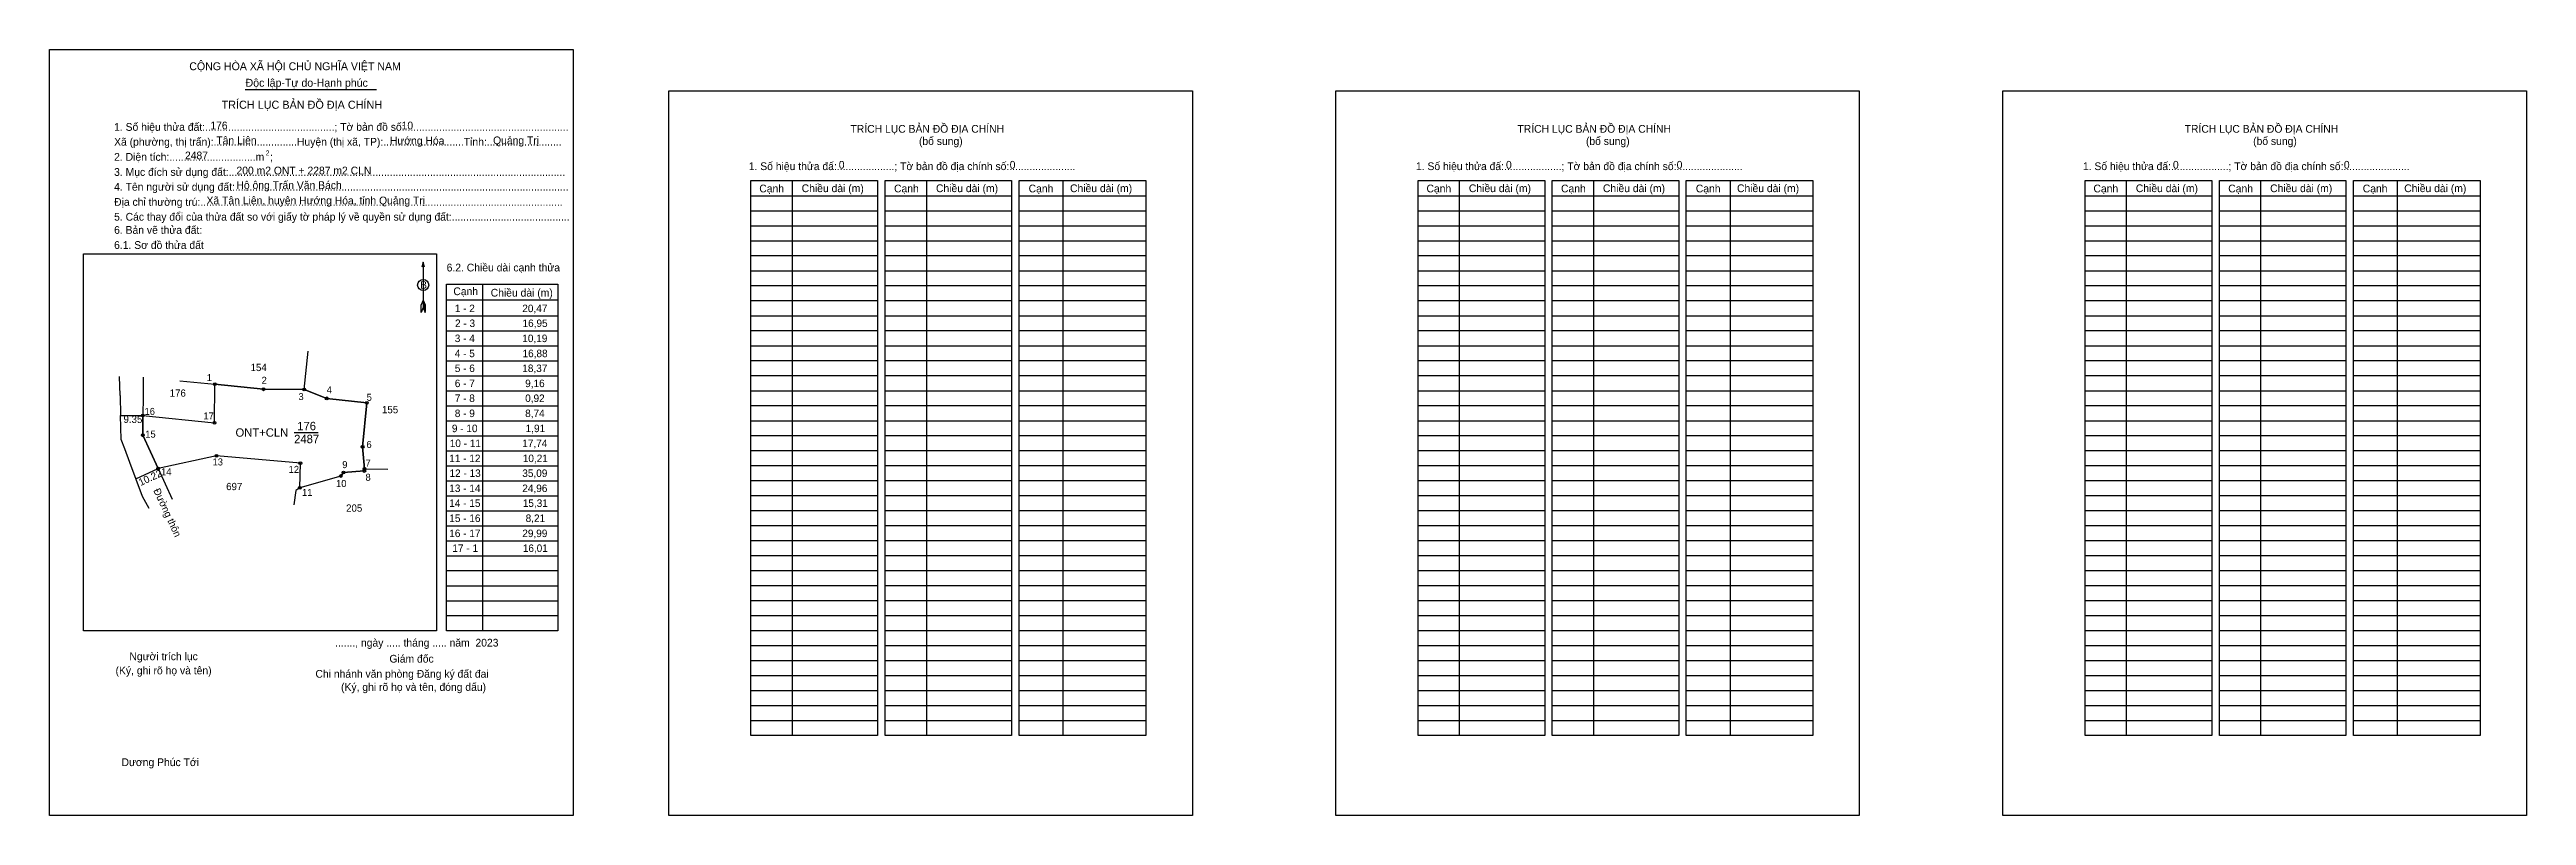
# Model space of a CAD drawing. Extents: x 549201 to 550235, y 1837522 to 1837841.
import ezdxf

# ---------------------------------------------------------------- set-up
doc = ezdxf.new("R2010")
doc.units = 0
for name, color, linetype in [('Level 1', 7, 'Continuous'), ('Level 10', 7, 'Continuous'), ('Level 11', 7, 'Continuous'), ('Level 13', 7, 'Continuous'), ('Level 2', 7, 'Continuous'), ('Level 36', 7, 'Continuous'), ('Level 52', 7, 'Continuous'), ('Level 6', 7, 'Continuous'), ('Level 61', 7, 'Continuous'), ('Level 63', 7, 'Continuous'), ('Level 9', 7, 'Continuous')]:
    doc.layers.add(name, color=color, linetype=linetype)

msp = doc.modelspace()

# ---------------------------------------------------------------- linework, layer by layer
at = {"layer": 'Level 1'}
for p, q in [((549200.6, 1837824), (549200.6, 1837824)), ((549459.3, 1837824), (549459.3, 1837824)), ((549510.8, 1837786.5), (549510.8, 1837554.9)), ((549566.9, 1837786.5), (549566.9, 1837554.9)), ((549623.9, 1837786.5), (549623.9, 1837554.9)), ((549789.5, 1837786.5), (549789.5, 1837554.9)), ((549845.5, 1837786.5), (549845.5, 1837554.9)), ((549902.6, 1837786.5), (549902.6, 1837554.9)), ((550068.1, 1837786.5), (550068.1, 1837554.9)), ((550124.2, 1837786.5), (550124.2, 1837554.9)), ((550181.2, 1837786.5), (550181.2, 1837554.9)), ((549493.6, 1837780.2), (549546.5, 1837780.2)), ((549493.6, 1837773.9), (549546.5, 1837773.9)), ((549549.7, 1837780.2), (549602.5, 1837780.2)), ((549549.7, 1837773.9), (549602.5, 1837773.9)), ((549605.7, 1837780.2), (549658.6, 1837780.2)), ((549605.7, 1837773.9), (549658.6, 1837773.9)), ((549772.3, 1837780.2), (549825.2, 1837780.2)), ((549772.3, 1837773.9), (549825.2, 1837773.9)), ((549828.3, 1837780.2), (549881.2, 1837780.2)), ((549828.3, 1837773.9), (549881.2, 1837773.9)), ((549884.3, 1837780.2), (549937.2, 1837780.2)), ((549884.3, 1837773.9), (549937.2, 1837773.9)), ((550050.9, 1837780.2), (550103.8, 1837780.2)), ((550050.9, 1837773.9), (550103.8, 1837773.9)), ((550107, 1837780.2), (550159.8, 1837780.2)), ((550107, 1837773.9), (550159.8, 1837773.9)), ((550163, 1837780.2), (550215.9, 1837780.2)), ((550163, 1837773.9), (550215.9, 1837773.9)), ((549493.6, 1837767.7), (549546.5, 1837767.7)), ((549549.7, 1837767.7), (549602.5, 1837767.7)), ((549605.7, 1837767.7), (549658.6, 1837767.7)), ((549772.3, 1837767.7), (549825.2, 1837767.7)), ((549828.3, 1837767.7), (549881.2, 1837767.7)), ((549884.3, 1837767.7), (549937.2, 1837767.7)), ((550050.9, 1837767.7), (550103.8, 1837767.7)), ((550107, 1837767.7), (550159.8, 1837767.7)), ((550163, 1837767.7), (550215.9, 1837767.7)), ((549214.8, 1837755.9), (549214.8, 1837755.9)), ((549493.6, 1837761.4), (549546.5, 1837761.4)), ((549493.6, 1837755.2), (549546.5, 1837755.2)), ((549549.7, 1837761.4), (549602.5, 1837761.4)), ((549549.7, 1837755.2), (549602.5, 1837755.2)), ((549605.7, 1837761.4), (549658.6, 1837761.4)), ((549605.7, 1837755.2), (549658.6, 1837755.2)), ((549772.3, 1837761.4), (549825.2, 1837761.4)), ((549772.3, 1837755.2), (549825.2, 1837755.2)), ((549828.3, 1837761.4), (549881.2, 1837761.4)), ((549828.3, 1837755.2), (549881.2, 1837755.2)), ((549884.3, 1837761.4), (549937.2, 1837761.4)), ((549884.3, 1837755.2), (549937.2, 1837755.2)), ((550050.9, 1837761.4), (550103.8, 1837761.4)), ((550050.9, 1837755.2), (550103.8, 1837755.2)), ((550107, 1837761.4), (550159.8, 1837761.4)), ((550107, 1837755.2), (550159.8, 1837755.2)), ((550163, 1837761.4), (550215.9, 1837761.4)), ((550163, 1837755.2), (550215.9, 1837755.2)), ((549356.7, 1837752.4), (549356.7, 1837733.5)), ((549366.5, 1837613.8), (549366.5, 1837743.3)), ((549381.5, 1837743.3), (549381.5, 1837598.6)), ((549412.9, 1837743.3), (549412.9, 1837613.8)), ((549493.6, 1837748.9), (549546.5, 1837748.9)), ((549493.6, 1837742.7), (549546.5, 1837742.7)), ((549549.7, 1837748.9), (549602.5, 1837748.9)), ((549549.7, 1837742.7), (549602.5, 1837742.7)), ((549605.7, 1837748.9), (549658.6, 1837748.9)), ((549605.7, 1837742.7), (549658.6, 1837742.7)), ((549772.3, 1837748.9), (549825.2, 1837748.9)), ((549772.3, 1837742.7), (549825.2, 1837742.7)), ((549828.3, 1837748.9), (549881.2, 1837748.9)), ((549828.3, 1837742.7), (549881.2, 1837742.7)), ((549884.3, 1837748.9), (549937.2, 1837748.9)), ((549884.3, 1837742.7), (549937.2, 1837742.7)), ((550050.9, 1837748.9), (550103.8, 1837748.9)), ((550050.9, 1837742.7), (550103.8, 1837742.7)), ((550107, 1837748.9), (550159.8, 1837748.9)), ((550107, 1837742.7), (550159.8, 1837742.7)), ((550163, 1837748.9), (550215.9, 1837748.9)), ((550163, 1837742.7), (550215.9, 1837742.7)), ((549356.7, 1837736.6), (549355.9, 1837734.7)), ((549355.9, 1837731.5), (549355.9, 1837734.7)), ((549356.7, 1837733.5), (549355.9, 1837731.5)), ((549356.7, 1837736.6), (549357.5, 1837734.7)), ((549356.7, 1837736.3), (549357.5, 1837734.4)), ((549356.7, 1837736), (549357.5, 1837734.1)), ((549356.7, 1837735.8), (549357.5, 1837733.8)), ((549356.7, 1837735.5), (549357.5, 1837733.5)), ((549356.7, 1837735.2), (549357.5, 1837733.3)), ((549356.7, 1837734.9), (549357.5, 1837733)), ((549356.7, 1837734.7), (549357.5, 1837732.7)), ((549356.7, 1837734.4), (549357.5, 1837732.4)), ((549356.7, 1837734.1), (549357.5, 1837732.1)), ((549356.7, 1837733.9), (549357.5, 1837731.9)), ((549356.7, 1837733.5), (549357.5, 1837731.5)), ((549357.5, 1837731.5), (549357.5, 1837734.7)), ((549366.5, 1837736.7), (549412.9, 1837736.7)), ((549493.6, 1837736.4), (549546.5, 1837736.4)), ((549549.7, 1837736.4), (549602.5, 1837736.4)), ((549605.7, 1837736.4), (549658.6, 1837736.4)), ((549772.3, 1837736.4), (549825.2, 1837736.4)), ((549828.3, 1837736.4), (549881.2, 1837736.4)), ((549884.3, 1837736.4), (549937.2, 1837736.4)), ((550050.9, 1837736.4), (550103.8, 1837736.4)), ((550107, 1837736.4), (550159.8, 1837736.4)), ((550163, 1837736.4), (550215.9, 1837736.4)), ((549366.5, 1837730), (549412.9, 1837730)), ((549366.5, 1837723.8), (549412.9, 1837723.8)), ((549493.6, 1837730.1), (549546.5, 1837730.1)), ((549493.6, 1837723.9), (549546.5, 1837723.9)), ((549549.7, 1837730.1), (549602.5, 1837730.1)), ((549549.7, 1837723.9), (549602.5, 1837723.9)), ((549605.7, 1837730.1), (549658.6, 1837730.1)), ((549605.7, 1837723.9), (549658.6, 1837723.9)), ((549772.3, 1837730.1), (549825.2, 1837730.1)), ((549772.3, 1837723.9), (549825.2, 1837723.9)), ((549828.3, 1837730.1), (549881.2, 1837730.1)), ((549828.3, 1837723.9), (549881.2, 1837723.9)), ((549884.3, 1837730.1), (549937.2, 1837730.1)), ((549884.3, 1837723.9), (549937.2, 1837723.9)), ((550050.9, 1837730.1), (550103.8, 1837730.1)), ((550050.9, 1837723.9), (550103.8, 1837723.9)), ((550107, 1837730.1), (550159.8, 1837730.1)), ((550107, 1837723.9), (550159.8, 1837723.9)), ((550163, 1837730.1), (550215.9, 1837730.1)), ((550163, 1837723.9), (550215.9, 1837723.9)), ((549366.5, 1837717.5), (549412.9, 1837717.5)), ((549493.6, 1837717.6), (549546.5, 1837717.6)), ((549549.7, 1837717.6), (549602.5, 1837717.6)), ((549605.7, 1837717.6), (549658.6, 1837717.6)), ((549772.3, 1837717.6), (549825.2, 1837717.6)), ((549828.3, 1837717.6), (549881.2, 1837717.6)), ((549884.3, 1837717.6), (549937.2, 1837717.6)), ((550050.9, 1837717.6), (550103.8, 1837717.6)), ((550107, 1837717.6), (550159.8, 1837717.6)), ((550163, 1837717.6), (550215.9, 1837717.6)), ((549366.5, 1837711.3), (549412.9, 1837711.3)), ((549366.5, 1837705), (549412.9, 1837705)), ((549493.6, 1837711.4), (549546.5, 1837711.4)), ((549493.6, 1837705.1), (549546.5, 1837705.1)), ((549549.7, 1837711.4), (549602.5, 1837711.4)), ((549549.7, 1837705.1), (549602.5, 1837705.1)), ((549605.7, 1837711.4), (549658.6, 1837711.4)), ((549605.7, 1837705.1), (549658.6, 1837705.1)), ((549772.3, 1837711.4), (549825.2, 1837711.4)), ((549772.3, 1837705.1), (549825.2, 1837705.1)), ((549828.3, 1837711.4), (549881.2, 1837711.4)), ((549828.3, 1837705.1), (549881.2, 1837705.1)), ((549884.3, 1837711.4), (549937.2, 1837711.4)), ((549884.3, 1837705.1), (549937.2, 1837705.1)), ((550050.9, 1837711.4), (550103.8, 1837711.4)), ((550050.9, 1837705.1), (550103.8, 1837705.1)), ((550107, 1837711.4), (550159.8, 1837711.4)), ((550107, 1837705.1), (550159.8, 1837705.1)), ((550163, 1837711.4), (550215.9, 1837711.4)), ((550163, 1837705.1), (550215.9, 1837705.1)), ((549230.1, 1837696.8), (549230.3, 1837688.5)), ((549366.5, 1837698.8), (549412.9, 1837698.8)), ((549366.5, 1837692.5), (549412.9, 1837692.5)), ((549493.6, 1837698.8), (549546.5, 1837698.8)), ((549493.6, 1837692.6), (549546.5, 1837692.6)), ((549549.7, 1837698.8), (549602.5, 1837698.8)), ((549549.7, 1837692.6), (549602.5, 1837692.6)), ((549605.7, 1837698.8), (549658.6, 1837698.8)), ((549605.7, 1837692.6), (549658.6, 1837692.6)), ((549772.3, 1837698.8), (549825.2, 1837698.8)), ((549772.3, 1837692.6), (549825.2, 1837692.6)), ((549828.3, 1837698.8), (549881.2, 1837698.8)), ((549828.3, 1837692.6), (549881.2, 1837692.6)), ((549884.3, 1837698.8), (549937.2, 1837698.8)), ((549884.3, 1837692.6), (549937.2, 1837692.6)), ((550050.9, 1837698.8), (550103.8, 1837698.8)), ((550050.9, 1837692.6), (550103.8, 1837692.6)), ((550107, 1837698.8), (550159.8, 1837698.8)), ((550107, 1837692.6), (550159.8, 1837692.6)), ((550163, 1837698.8), (550215.9, 1837698.8)), ((550163, 1837692.6), (550215.9, 1837692.6)), ((549366.5, 1837686.2), (549412.9, 1837686.2)), ((549493.6, 1837686.3), (549546.5, 1837686.3)), ((549549.7, 1837686.3), (549602.5, 1837686.3)), ((549605.7, 1837686.3), (549658.6, 1837686.3)), ((549772.3, 1837686.3), (549825.2, 1837686.3)), ((549828.3, 1837686.3), (549881.2, 1837686.3)), ((549884.3, 1837686.3), (549937.2, 1837686.3)), ((550050.9, 1837686.3), (550103.8, 1837686.3)), ((550107, 1837686.3), (550159.8, 1837686.3)), ((550163, 1837686.3), (550215.9, 1837686.3)), ((549366.5, 1837680), (549412.9, 1837680)), ((549366.5, 1837673.7), (549412.9, 1837673.7)), ((549493.6, 1837680.1), (549546.5, 1837680.1)), ((549493.6, 1837673.8), (549546.5, 1837673.8)), ((549549.7, 1837680.1), (549602.5, 1837680.1)), ((549549.7, 1837673.8), (549602.5, 1837673.8)), ((549605.7, 1837680.1), (549658.6, 1837680.1)), ((549605.7, 1837673.8), (549658.6, 1837673.8)), ((549772.3, 1837680.1), (549825.2, 1837680.1)), ((549772.3, 1837673.8), (549825.2, 1837673.8)), ((549828.3, 1837680.1), (549881.2, 1837680.1)), ((549828.3, 1837673.8), (549881.2, 1837673.8)), ((549884.3, 1837680.1), (549937.2, 1837680.1)), ((549884.3, 1837673.8), (549937.2, 1837673.8)), ((550050.9, 1837680.1), (550103.8, 1837680.1)), ((550050.9, 1837673.8), (550103.8, 1837673.8)), ((550107, 1837680.1), (550159.8, 1837680.1)), ((550107, 1837673.8), (550159.8, 1837673.8)), ((550163, 1837680.1), (550215.9, 1837680.1)), ((550163, 1837673.8), (550215.9, 1837673.8)), ((549366.5, 1837667.5), (549412.9, 1837667.5)), ((549366.5, 1837661.2), (549412.9, 1837661.2)), ((549493.6, 1837667.6), (549546.5, 1837667.6)), ((549493.6, 1837661.3), (549546.5, 1837661.3)), ((549549.7, 1837667.6), (549602.5, 1837667.6)), ((549549.7, 1837661.3), (549602.5, 1837661.3)), ((549605.7, 1837667.6), (549658.6, 1837667.6)), ((549605.7, 1837661.3), (549658.6, 1837661.3)), ((549772.3, 1837667.6), (549825.2, 1837667.6)), ((549772.3, 1837661.3), (549825.2, 1837661.3)), ((549828.3, 1837667.6), (549881.2, 1837667.6)), ((549828.3, 1837661.3), (549881.2, 1837661.3)), ((549884.3, 1837667.6), (549937.2, 1837667.6)), ((549884.3, 1837661.3), (549937.2, 1837661.3)), ((550050.9, 1837667.6), (550103.8, 1837667.6)), ((550050.9, 1837661.3), (550103.8, 1837661.3)), ((550107, 1837667.6), (550159.8, 1837667.6)), ((550107, 1837661.3), (550159.8, 1837661.3)), ((550163, 1837667.6), (550215.9, 1837667.6)), ((550163, 1837661.3), (550215.9, 1837661.3)), ((549366.5, 1837654.9), (549412.9, 1837654.9)), ((549493.6, 1837655), (549546.5, 1837655)), ((549549.7, 1837655), (549602.5, 1837655)), ((549605.7, 1837655), (549658.6, 1837655)), ((549772.3, 1837655), (549825.2, 1837655)), ((549828.3, 1837655), (549881.2, 1837655)), ((549884.3, 1837655), (549937.2, 1837655)), ((550050.9, 1837655), (550103.8, 1837655)), ((550107, 1837655), (550159.8, 1837655)), ((550163, 1837655), (550215.9, 1837655)), ((549366.5, 1837648.7), (549412.9, 1837648.7)), ((549366.5, 1837642.4), (549412.9, 1837642.4)), ((549493.6, 1837648.8), (549546.5, 1837648.8)), ((549493.6, 1837642.5), (549546.5, 1837642.5)), ((549549.7, 1837648.8), (549602.5, 1837648.8)), ((549549.7, 1837642.5), (549602.5, 1837642.5)), ((549605.7, 1837648.8), (549658.6, 1837648.8)), ((549605.7, 1837642.5), (549658.6, 1837642.5)), ((549772.3, 1837648.8), (549825.2, 1837648.8)), ((549772.3, 1837642.5), (549825.2, 1837642.5)), ((549828.3, 1837648.8), (549881.2, 1837648.8)), ((549828.3, 1837642.5), (549881.2, 1837642.5)), ((549884.3, 1837648.8), (549937.2, 1837648.8)), ((549884.3, 1837642.5), (549937.2, 1837642.5)), ((550050.9, 1837648.8), (550103.8, 1837648.8)), ((550050.9, 1837642.5), (550103.8, 1837642.5)), ((550107, 1837648.8), (550159.8, 1837648.8)), ((550107, 1837642.5), (550159.8, 1837642.5)), ((550163, 1837648.8), (550215.9, 1837648.8)), ((550163, 1837642.5), (550215.9, 1837642.5)), ((549366.5, 1837636.2), (549412.9, 1837636.2)), ((549366.5, 1837629.9), (549412.9, 1837629.9)), ((549493.6, 1837636.3), (549546.5, 1837636.3)), ((549493.6, 1837630), (549546.5, 1837630)), ((549549.7, 1837636.3), (549602.5, 1837636.3)), ((549549.7, 1837630), (549602.5, 1837630)), ((549605.7, 1837636.3), (549658.6, 1837636.3)), ((549605.7, 1837630), (549658.6, 1837630)), ((549772.3, 1837636.3), (549825.2, 1837636.3)), ((549772.3, 1837630), (549825.2, 1837630)), ((549828.3, 1837636.3), (549881.2, 1837636.3)), ((549828.3, 1837630), (549881.2, 1837630)), ((549884.3, 1837636.3), (549937.2, 1837636.3)), ((549884.3, 1837630), (549937.2, 1837630)), ((550050.9, 1837636.3), (550103.8, 1837636.3)), ((550050.9, 1837630), (550103.8, 1837630)), ((550107, 1837636.3), (550159.8, 1837636.3)), ((550107, 1837630), (550159.8, 1837630)), ((550163, 1837636.3), (550215.9, 1837636.3)), ((550163, 1837630), (550215.9, 1837630)), ((549366.5, 1837623.7), (549412.9, 1837623.7)), ((549493.6, 1837623.8), (549546.5, 1837623.8)), ((549549.7, 1837623.8), (549602.5, 1837623.8)), ((549605.7, 1837623.8), (549658.6, 1837623.8)), ((549772.3, 1837623.8), (549825.2, 1837623.8)), ((549828.3, 1837623.8), (549881.2, 1837623.8)), ((549884.3, 1837623.8), (549937.2, 1837623.8)), ((550050.9, 1837623.8), (550103.8, 1837623.8)), ((550107, 1837623.8), (550159.8, 1837623.8)), ((550163, 1837623.8), (550215.9, 1837623.8)), ((549366.5, 1837617.4), (549412.9, 1837617.4)), ((549366.5, 1837611.1), (549412.9, 1837611.1)), ((549493.6, 1837617.5), (549546.5, 1837617.5)), ((549493.6, 1837611.2), (549546.5, 1837611.2)), ((549549.7, 1837617.5), (549602.5, 1837617.5)), ((549549.7, 1837611.2), (549602.5, 1837611.2)), ((549605.7, 1837617.5), (549658.6, 1837617.5)), ((549605.7, 1837611.2), (549658.6, 1837611.2)), ((549772.3, 1837617.5), (549825.2, 1837617.5)), ((549772.3, 1837611.2), (549825.2, 1837611.2)), ((549828.3, 1837617.5), (549881.2, 1837617.5)), ((549828.3, 1837611.2), (549881.2, 1837611.2)), ((549884.3, 1837617.5), (549937.2, 1837617.5)), ((549884.3, 1837611.2), (549937.2, 1837611.2)), ((550050.9, 1837617.5), (550103.8, 1837617.5)), ((550050.9, 1837611.2), (550103.8, 1837611.2)), ((550107, 1837617.5), (550159.8, 1837617.5)), ((550107, 1837611.2), (550159.8, 1837611.2)), ((550163, 1837617.5), (550215.9, 1837617.5)), ((550163, 1837611.2), (550215.9, 1837611.2)), ((549362.3, 1837598.6), (549362.3, 1837598.6)), ((549366.5, 1837604.9), (549412.9, 1837604.9)), ((549493.6, 1837605), (549546.5, 1837605)), ((549493.6, 1837598.7), (549546.5, 1837598.7)), ((549549.7, 1837605), (549602.5, 1837605)), ((549549.7, 1837598.7), (549602.5, 1837598.7)), ((549605.7, 1837605), (549658.6, 1837605)), ((549605.7, 1837598.7), (549658.6, 1837598.7)), ((549772.3, 1837605), (549825.2, 1837605)), ((549772.3, 1837598.7), (549825.2, 1837598.7)), ((549828.3, 1837605), (549881.2, 1837605)), ((549828.3, 1837598.7), (549881.2, 1837598.7)), ((549884.3, 1837605), (549937.2, 1837605)), ((549884.3, 1837598.7), (549937.2, 1837598.7)), ((550050.9, 1837605), (550103.8, 1837605)), ((550050.9, 1837598.7), (550103.8, 1837598.7)), ((550107, 1837605), (550159.8, 1837605)), ((550107, 1837598.7), (550159.8, 1837598.7)), ((550163, 1837605), (550215.9, 1837605)), ((550163, 1837598.7), (550215.9, 1837598.7)), ((549493.6, 1837592.5), (549546.5, 1837592.5)), ((549549.7, 1837592.5), (549602.5, 1837592.5)), ((549605.7, 1837592.5), (549658.6, 1837592.5)), ((549772.3, 1837592.5), (549825.2, 1837592.5)), ((549828.3, 1837592.5), (549881.2, 1837592.5)), ((549884.3, 1837592.5), (549937.2, 1837592.5)), ((550050.9, 1837592.5), (550103.8, 1837592.5)), ((550107, 1837592.5), (550159.8, 1837592.5)), ((550163, 1837592.5), (550215.9, 1837592.5)), ((549493.6, 1837586.2), (549546.5, 1837586.2)), ((549493.6, 1837579.9), (549546.5, 1837579.9)), ((549549.7, 1837586.2), (549602.5, 1837586.2)), ((549549.7, 1837579.9), (549602.5, 1837579.9)), ((549605.7, 1837586.2), (549658.6, 1837586.2)), ((549605.7, 1837579.9), (549658.6, 1837579.9)), ((549772.3, 1837586.2), (549825.2, 1837586.2)), ((549772.3, 1837579.9), (549825.2, 1837579.9)), ((549828.3, 1837586.2), (549881.2, 1837586.2)), ((549828.3, 1837579.9), (549881.2, 1837579.9)), ((549884.3, 1837586.2), (549937.2, 1837586.2)), ((549884.3, 1837579.9), (549937.2, 1837579.9)), ((550050.9, 1837586.2), (550103.8, 1837586.2)), ((550050.9, 1837579.9), (550103.8, 1837579.9)), ((550107, 1837586.2), (550159.8, 1837586.2)), ((550107, 1837579.9), (550159.8, 1837579.9)), ((550163, 1837586.2), (550215.9, 1837586.2)), ((550163, 1837579.9), (550215.9, 1837579.9)), ((549493.6, 1837573.7), (549546.5, 1837573.7)), ((549493.6, 1837567.4), (549546.5, 1837567.4)), ((549549.7, 1837573.7), (549602.5, 1837573.7)), ((549549.7, 1837567.4), (549602.5, 1837567.4)), ((549605.7, 1837573.7), (549658.6, 1837573.7)), ((549605.7, 1837567.4), (549658.6, 1837567.4)), ((549772.3, 1837573.7), (549825.2, 1837573.7)), ((549772.3, 1837567.4), (549825.2, 1837567.4)), ((549828.3, 1837573.7), (549881.2, 1837573.7)), ((549828.3, 1837567.4), (549881.2, 1837567.4)), ((549884.3, 1837573.7), (549937.2, 1837573.7)), ((549884.3, 1837567.4), (549937.2, 1837567.4)), ((550050.9, 1837573.7), (550103.8, 1837573.7)), ((550050.9, 1837567.4), (550103.8, 1837567.4)), ((550107, 1837573.7), (550159.8, 1837573.7)), ((550107, 1837567.4), (550159.8, 1837567.4)), ((550163, 1837573.7), (550215.9, 1837573.7)), ((550163, 1837567.4), (550215.9, 1837567.4)), ((549493.6, 1837561.2), (549546.5, 1837561.2)), ((549549.7, 1837561.2), (549602.5, 1837561.2)), ((549605.7, 1837561.2), (549658.6, 1837561.2)), ((549772.3, 1837561.2), (549825.2, 1837561.2)), ((549828.3, 1837561.2), (549881.2, 1837561.2)), ((549884.3, 1837561.2), (549937.2, 1837561.2)), ((550050.9, 1837561.2), (550103.8, 1837561.2)), ((550107, 1837561.2), (550159.8, 1837561.2)), ((550163, 1837561.2), (550215.9, 1837561.2)), ((549419.3, 1837521.5), (549419.3, 1837521.5)), ((549678, 1837521.5), (549678, 1837521.5))]:
    msp.add_line(p, q, dxfattribs=at)
for points in [[(549493.6, 1837786.5), (549546.5, 1837786.5), (549546.5, 1837554.9), (549493.6, 1837554.9)], [(549549.7, 1837786.5), (549602.5, 1837786.5), (549602.5, 1837554.9), (549549.7, 1837554.9)], [(549605.7, 1837786.5), (549658.6, 1837786.5), (549658.6, 1837554.9), (549605.7, 1837554.9)], [(549772.3, 1837786.5), (549825.2, 1837786.5), (549825.2, 1837554.9), (549772.3, 1837554.9)], [(549828.3, 1837786.5), (549881.2, 1837786.5), (549881.2, 1837554.9), (549828.3, 1837554.9)], [(549884.3, 1837786.5), (549937.2, 1837786.5), (549937.2, 1837554.9), (549884.3, 1837554.9)], [(550050.9, 1837786.5), (550103.8, 1837786.5), (550103.8, 1837554.9), (550050.9, 1837554.9)], [(550107, 1837786.5), (550159.8, 1837786.5), (550159.8, 1837554.9), (550107, 1837554.9)], [(550163, 1837786.5), (550215.9, 1837786.5), (550215.9, 1837554.9), (550163, 1837554.9)], [(549214.8, 1837755.9), (549362.3, 1837755.9), (549362.3, 1837598.6), (549214.8, 1837598.6)], [(549366.5, 1837743.3), (549412.9, 1837743.3), (549412.9, 1837598.6), (549366.5, 1837598.6)]]:
    msp.add_lwpolyline(points, close=True, dxfattribs=at)
msp.add_lwpolyline([(549357.2, 1837750.4), (549356.7, 1837752.4), (549356.2, 1837750.4)], dxfattribs=at)
msp.add_circle((549356.7, 1837742.9), 2.31, dxfattribs=at)
at = {"layer": 'Level 10'}
msp.add_lwpolyline([(549269.7, 1837701.5), (549290, 1837699.4), (549307, 1837699.3), (549316.4, 1837695.6), (549333.2, 1837693.7), (549331.4, 1837675.4), (549332.2, 1837666.2), (549332.1, 1837665.3), (549323.4, 1837664.7), (549322.3, 1837663.2), (549305.2, 1837658.3), (549305.4, 1837668.5), (549270.4, 1837671.6), (549246, 1837666.3), (549239.6, 1837680.2), (549239.6, 1837688.4), (549269.5, 1837685.4)], close=True, dxfattribs=at)
at = {"layer": 'Level 11'}
for centre in [(549269.7, 1837701.5), (549269.7, 1837701.5), (549290, 1837699.4), (549307, 1837699.3), (549316.4, 1837695.6), (549333.2, 1837693.7), (549239.6, 1837680.2), (549239.6, 1837688.4), (549269.5, 1837685.4), (549270.4, 1837671.6), (549331.4, 1837675.4), (549246, 1837666.3), (549305.4, 1837668.5), (549322.3, 1837663.2), (549323.4, 1837664.7), (549332.1, 1837665.3), (549332.2, 1837666.2), (549305.2, 1837658.3)]:
    msp.add_circle(centre, 0.585, dxfattribs=at)
at = {"layer": 'Level 13'}
msp.add_line((549282.4, 1837824.6), (549337.2, 1837824.6), dxfattribs=at)
at = {"layer": 'Level 2'}
for points in [[(549200.6, 1837841.2), (549419.3, 1837841.2), (549419.3, 1837521.5), (549200.6, 1837521.5)], [(549459.3, 1837824), (549678, 1837824), (549678, 1837521.5), (549459.3, 1837521.5)], [(549737.9, 1837824), (549956.6, 1837824), (549956.6, 1837521.5), (549737.9, 1837521.5)], [(550016.6, 1837824), (550235.3, 1837824), (550235.3, 1837521.5), (550016.6, 1837521.5)]]:
    msp.add_lwpolyline(points, close=True, dxfattribs=at)
at = {"layer": 'Level 36'}
for p, q in [((549307, 1837699.3), (549308.6, 1837715.3)), ((549255, 1837702.9), (549269.7, 1837701.5)), ((549246, 1837666.3), (549251.9, 1837653.6)), ((549322.3, 1837663.2), (549305.2, 1837658.3)), ((549332.2, 1837666.2), (549342, 1837666.1))]:
    msp.add_line(p, q, dxfattribs=at)
for points in [[(549322.3, 1837663.2), (549323.4, 1837664.7), (549332.1, 1837665.3), (549332.2, 1837666.2), (549331.4, 1837675.4), (549333.2, 1837693.7), (549316.4, 1837695.6), (549307, 1837699.3), (549290, 1837699.4), (549269.7, 1837701.5)], [(549305.2, 1837658.3), (549303.5, 1837657.1), (549302.6, 1837651.1)]]:
    msp.add_lwpolyline(points, dxfattribs=at)
at = {"layer": 'Level 61'}
for p, q in [((549230.6, 1837678.5), (549230.3, 1837688.5)), ((549232.1, 1837674.5), (549230.6, 1837678.5)), ((549234.2, 1837668.9), (549232.1, 1837674.5))]:
    msp.add_line(p, q, dxfattribs=at)
for points in [[(549230.1, 1837696.8), (549229.8, 1837704.8)], [(549239.8, 1837704.4), (549239.6, 1837680.2), (549246, 1837666.3)], [(549239.8, 1837704.4), (549239.6, 1837680.2), (549246, 1837666.3)], [(549242.3, 1837649.7), (549239.4, 1837654.7), (549234.2, 1837668.9)]]:
    msp.add_lwpolyline(points, dxfattribs=at)
at = {"layer": 'Level 63'}
for p, q in [((549230.3, 1837688.5), (549239.6, 1837688.4)), ((549236.7, 1837662), (549246, 1837666.3))]:
    msp.add_line(p, q, dxfattribs=at)
at = {"layer": 'Level 9'}
msp.add_line((549302.8, 1837681.3), (549312.9, 1837681.3), dxfattribs=at)

# ---------------------------------------------------------------- texts
at = {"layer": 'Level 1'}
for s, height, p in [('TRÍCH LỤC BẢN ĐỒ ĐỊA CHÍNH', 3.38, (549272.5, 1837816.5)), ('Xã (phường, thị trấn):.............................Huyện (thị xã, TP):............................Tỉnh:..........................', 3.2334, (549227.6, 1837801.1)), ('1. Số hiệu thửa đất:.............................................; Tờ bản đồ số:.........................................................', 3.2334, (549227.6, 1837807.3)), ('TRÍCH LỤC BẢN ĐỒ ĐỊA CHÍNH', 3.233, (549535.2, 1837806.5)), ('(bổ sung)', 3.23, (549563.8, 1837801.4)), ('TRÍCH LỤC BẢN ĐỒ ĐỊA CHÍNH', 3.233, (549813.8, 1837806.5)), ('(bổ sung)', 3.23, (549842.4, 1837801.4)), ('TRÍCH LỤC BẢN ĐỒ ĐỊA CHÍNH', 3.233, (550092.5, 1837806.5)), ('(bổ sung)', 3.23, (550121.1, 1837801.4)), ('2. Diện tích:..............................m  ;', 3.233, (549227.6, 1837794.8)), ('2', 2.09, (549290.9, 1837797)), ('1. Số hiệu thửa đấ:....................; Tờ bản đồ địa chính số:.......................', 3.233, (549492.7, 1837790.9)), ('1. Số hiệu thửa đấ:....................; Tờ bản đồ địa chính số:.......................', 3.233, (549771.4, 1837790.9)), ('1. Số hiệu thửa đấ:....................; Tờ bản đồ địa chính số:.......................', 3.233, (550050, 1837790.9)), ('4. Tên người sử dụng đất:....................................................................................................................', 3.2334, (549227.6, 1837782.3)), ('3. Mục đích sử dụng đất:.....................................................................................................................', 3.2334, (549227.6, 1837788.5)), ('Cạnh', 3.23, (549497.1, 1837781.6)), ('Chiều dài (m)', 3.233, (549514.8, 1837781.7)), ('Cạnh', 3.23, (549553.4, 1837781.6)), ('Chiều dài (m)', 3.233, (549570.9, 1837781.7)), ('Cạnh', 3.23, (549609.6, 1837781.6)), ('Chiều dài (m)', 3.233, (549626.9, 1837781.7)), ('Cạnh', 3.23, (549775.8, 1837781.6)), ('Chiều dài (m)', 3.233, (549793.5, 1837781.7)), ('Cạnh', 3.23, (549832, 1837781.6)), ('Chiều dài (m)', 3.233, (549849.5, 1837781.7)), ('Cạnh', 3.23, (549888.3, 1837781.6)), ('Chiều dài (m)', 3.233, (549905.5, 1837781.7)), ('Cạnh', 3.23, (550054.4, 1837781.6)), ('Chiều dài (m)', 3.233, (550072.1, 1837781.7)), ('Cạnh', 3.23, (550110.7, 1837781.6)), ('Chiều dài (m)', 3.233, (550128.2, 1837781.7)), ('Cạnh', 3.23, (550166.9, 1837781.6)), ('Chiều dài (m)', 3.233, (550184.2, 1837781.7)), ('Địa chỉ thường trú:..............................................................................................................................', 3.2334, (549227.6, 1837776)), ('5. Các thay đổi của thửa đất so với giấy tờ pháp lý về quyền sử dụng đất:.........................................', 3.2334, (549227.6, 1837769.8)), ('6. Bản vẽ thửa đất:', 3.233, (549227.6, 1837764.3)), ('6.1. Sơ đồ thửa đất', 3.233, (549227.6, 1837758)), ('B', 3.13, (549355.5, 1837741.4)), ('6.2. Chiều dài cạnh thửa', 3.233, (549366.5, 1837748.6)), ('Cạnh', 3.23, (549369.3, 1837738.7)), ('Chiều dài (m)', 3.233, (549384.9, 1837738.1)), ('154', 3.03, (549284.6, 1837707)), ('176', 3.03, (549250.8, 1837696.3)), ('155', 3.03, (549339.5, 1837689.4)), ('697', 3.03, (549274.4, 1837657.3)), ('205', 3.03, (549324.5, 1837648.3)), ('Người trích lục', 3.233, (549234, 1837586.3)), ('......., ngày ..... tháng ..... năm  2023', 3.233, (549319.9, 1837592)), ('Giám đốc', 3.23, (549342.6, 1837585.3)), ('(Ký, ghi rõ họ và tên)', 3.233, (549228.2, 1837580.4)), ('Chi nhánh văn phòng Đăng ký đất đai ', 3.233, (549311.7, 1837579)), ('(Ký, ghi rõ họ và tên, đóng dấu)', 3.233, (549322.4, 1837573.5)), ('Dương Phúc Tới', 3.233, (549230.7, 1837542.1))]:
    msp.add_text(s, height=height, dxfattribs=at).set_placement(p)
at = {"layer": 'Level 13'}
for s, height, p in [('CỘNG HÒA XÃ HỘI CHỦ NGHĨA VIỆT NAM', 3.304, (549259, 1837832.6)), ('Độc lập-Tự do-Hạnh phúc', 3.304, (549282.5, 1837825.7)), ('ONT+CLN', 3.51, (549278.3, 1837679.6)), ('176', 3.51, (549304.1, 1837682.3)), ('2487', 3.51, (549302.8, 1837676.9))]:
    msp.add_text(s, height=height, dxfattribs=at).set_placement(p)
at = {"layer": 'Level 52'}
for s, p in [('1 - 2', (549369.9, 1837731.6)), ('20,47', (549398.1, 1837731.6)), ('3 - 4', (549369.9, 1837719.1)), ('2 - 3', (549370, 1837725.4)), ('10,19', (549398.1, 1837719.1)), ('16,95', (549398.2, 1837725.4)), ('4 - 5', (549369.9, 1837712.8)), ('16,88', (549398.2, 1837712.8)), ('5 - 6', (549369.9, 1837706.6)), ('6 - 7', (549369.9, 1837700.3)), ('18,37', (549398.1, 1837706.6)), ('9,16', (549399.3, 1837700.3)), ('7 - 8', (549369.9, 1837694.1)), ('8 - 9', (549369.9, 1837687.8)), ('0,92', (549399.3, 1837694.1)), ('8,74', (549399.3, 1837687.8)), ('9 - 10', (549368.7, 1837681.5)), ('1,91', (549399.5, 1837681.5)), ('11 - 12', (549367.6, 1837669)), ('10 - 11', (549367.8, 1837675.3)), ('17,74', (549398.1, 1837675.3)), ('10,21', (549398.3, 1837669)), ('12 - 13', (549367.7, 1837662.8)), ('35,09', (549398.1, 1837662.8)), ('13 - 14', (549367.6, 1837656.5)), ('14 - 15', (549367.6, 1837650.3)), ('24,96', (549398.1, 1837656.5)), ('15,31', (549398.3, 1837650.3)), ('15 - 16', (549367.6, 1837644)), ('16 - 17', (549367.6, 1837637.7)), ('29,99', (549398.1, 1837637.7)), ('8,21', (549399.5, 1837644)), ('17 - 1', (549368.9, 1837631.5)), ('16,01', (549398.3, 1837631.5))]:
    msp.add_text(s, height=3.13, dxfattribs=at).set_placement(p)
at = {"layer": 'Level 6'}
for s, height, p in [('176', 3.23, (549267.8, 1837807.9)), ('Tân Liên', 3.23, (549270.3, 1837801.7)), (' Hướng Hóa', 3.23, (549341.6, 1837801.6)), ('10', 3.23, (549347.7, 1837807.9)), ('Quảng Trị', 3.23, (549385.9, 1837801.7)), ('2487', 3.23, (549257.2, 1837795.4)), ('0', 3.23, (549530.3, 1837791.5)), ('0', 3.23, (549601.7, 1837791.5)), ('0', 3.23, (549809, 1837791.5)), ('0', 3.23, (549880.3, 1837791.5)), ('0', 3.23, (550087.6, 1837791.5)), ('0', 3.23, (550159, 1837791.5)), ('200 m2 ONT + 2287 m2 CLN', 3.233, (549278.7, 1837789.1)), ('Hộ ông Trấn Văn Bách', 3.233, (549278.7, 1837783)), ('Xã Tân Liên, huyện Hướng Hóa, tỉnh Quảng Trị', 3.233, (549266.2, 1837776.6))]:
    msp.add_text(s, height=height, dxfattribs=at).set_placement(p)
at = {"layer": 'Level 63'}
for s, rotation, p in [('9.35', 359.4485, (549231.5, 1837685.4)), ('10.22', 24.8104, (549238.7, 1837659)), ('Đường thôn', 294.8405, (549243.9, 1837657.2))]:
    msp.add_text(s, height=3.03, rotation=rotation, dxfattribs=at).set_placement(p)
at = {"layer": 'Level 9'}
for s, p in [('1', (549266.3, 1837702.8)), ('2', (549289.2, 1837701.7)), ('16', (549240.3, 1837688.7)), ('3', (549304.6, 1837694.9)), ('4', (549316.4, 1837697.7)), ('5', (549333.1, 1837694.6)), ('15', (549240.6, 1837679.2)), ('17', (549264.9, 1837686.8)), ('13', (549268.7, 1837667.6)), ('6', (549333, 1837674.9)), ('14', (549247.2, 1837663.5)), ('12', (549300.5, 1837664.5)), ('10', (549320.3, 1837658.6)), ('9', (549322.9, 1837666.5)), ('8', (549332.6, 1837661.2)), ('7', (549332.6, 1837667.1)), ('11', (549306.1, 1837654.9))]:
    msp.add_text(s, height=2.93, dxfattribs=at).set_placement(p)

doc.saveas('drawing.dxf')
